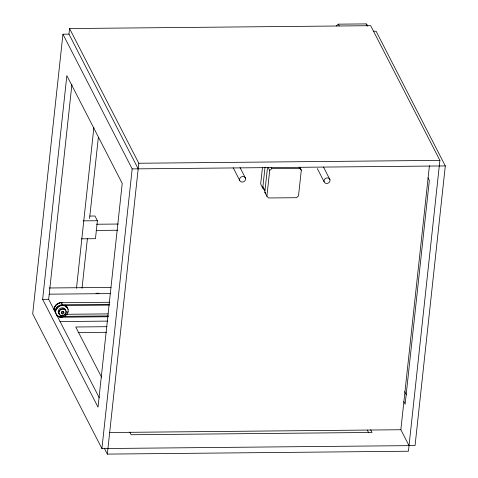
<?xml version="1.0" encoding="UTF-8"?>
<svg xmlns="http://www.w3.org/2000/svg" width="478" height="478" viewBox="0 0 478 478"><rect width="100%" height="100%" fill="white"/><g stroke="black" fill="none" stroke-linecap="round" stroke-linejoin="round"><path stroke-width="0.72" d="M138.196 168.842L68.969 34.147L62.947 34.207L32.695 313.867L101.916 448.561L415.053 445.58L445.305 165.92L376.084 31.225L373.408 31.249M68.969 34.147L69.573 28.555L370.665 25.687L439.891 160.381L408.427 451.232L107.335 454.1L104.264 448.131M42.644 299.371L66.842 75.638L122.225 183.397L98.02 407.131L42.644 299.371L48.66 299.312L99.287 397.815M48.66 299.312L71.903 84.475M76.48 288.288L93.867 127.524M82.025 288.324L87.402 238.624M89.565 218.595L98.313 137.736M89.774 216.062L94.985 216.014L97.41 220.728L95.463 238.695L81.326 238.827M101.916 448.561L132.173 168.901L62.947 34.207M107.335 454.1L138.799 163.249L69.573 28.555M409.031 445.639L400.845 429.716L429.429 165.651M262.44 167.784L260.659 184.006L262.733 188.087L264.424 189.814L263.832 188.649M262.733 188.087L265.015 167.27M299.837 167.222L301.319 170.132L298.493 195.944L296.42 197.707L268.57 197.97L266.879 196.243L264.806 192.168L267.477 167.748M266.879 196.243L269.706 170.437L268.224 167.521M65.988 306.84L65.241 305.113L66.376 307.354M336.249 25.937L338.316 24.163L366.166 23.9L367.863 25.633M269.706 170.437L271.779 168.674L299.628 168.405L301.319 170.132M109.767 302.251L60.377 302.753A6.985 6.083 -26.9 0 0 54.038 310.043M109.313 304.307L61.417 304.791A6.985 6.083 -26.9 0 0 55.072 312.086M61.477 305.591L62.248 305.556M138.799 163.249L439.891 160.381M132.173 168.901L445.305 165.92M83.274 220.86L97.41 220.728M96.634 224.242L118.293 224.039M96.054 230.444L117.713 230.235M49.18 287.983L111.033 287.398M96.054 293.277L99.036 293.253M49.348 294.173L110.46 293.594M62.994 305.55L109.223 305.107M66.454 314.291L108.207 313.891M63.012 316.37L108.5 315.94M108.41 316.741L60.545 317.231A6.985 6.083 -26.9 0 1 56.559 315.426M59.923 321.563L107.622 321.108M107.066 326.695L75.745 326.994L101.569 377.238M78.123 332.557L106.463 332.288M109.456 432.512L400.857 429.74M264.806 192.168L265.649 193.028M65.42 305.717L66.167 306.715M366.166 23.9L367.355 26.188M338.316 24.163L339.207 25.878M427.977 177.828L429.34 180.475L405.135 404.203L403.773 401.562M323.457 167.013L329.91 179.567A3.107 2.713 -27.2 0 1 326.343 183.456A3.107 2.713 -27.2 0 1 324.801 179.011A3.107 2.713 -27.2 0 1 329.91 179.567M317.332 168.579L324.126 181.789M404.699 391.584L406.396 394.894M240.046 167.581L245.477 178.151A3.107 2.713 -27.2 0 1 241.916 182.04A3.107 2.713 -27.2 0 1 240.368 177.601A3.107 2.713 -27.2 0 1 245.477 178.151M370.641 429.812L371.998 432.459L131.127 434.753L129.765 432.106M233.246 167.826L239.693 180.379M367.319 430.116L368.675 432.763M299.037 167.24L299.628 168.405M271.187 167.509L271.779 168.674M262.882 186.689L264.955 190.77M65.594 305.562L66.52 307.3M64.996 305.173L65.886 306.912M61.298 302.711L62.337 304.755M56.792 308.68A6.083 5.3 -26.9 0 1 58.567 306.792M54.193 309.541A6.507 5.664 -26.9 0 1 62.767 302.801M66.299 305.49A6.507 5.664 -26.9 0 1 66.777 306.894M62.851 311.507A1.004 0.878 -26.9 0 1 63.478 312.373M61.931 313.168A1.004 0.878 -26.9 0 1 62.349 311.513A0.884 0.771 -26.9 0 0 61.961 313M54.426 308.298A6.507 5.664 -26.9 0 1 59.642 303.112M66.442 305.771A6.507 5.664 -26.9 0 1 66.92 307.175M59.033 313.729A3.842 3.346 -26.9 0 1 60.401 308.292A3.842 3.346 -26.9 0 1 65.635 310.336M68.025 311.435A6.507 5.664 -26.9 0 1 67.727 312.439M66.938 313.855A6.507 5.664 -26.9 0 1 65.803 315.074M62.26 316.735A6.507 5.664 -26.9 0 1 58.549 316.311M58.083 316.078A6.507 5.664 -26.9 0 1 56.882 315.163M55.538 312.558A6.507 5.664 -26.9 0 1 60.784 305.352A6.507 5.664 -26.9 0 1 68.055 309.415M62.773 311.536A0.884 0.771 -26.9 0 1 63.257 311.901M61.238 315.576A3.669 3.191 -26.9 0 0 66.036 311.495A3.669 3.191 -26.9 0 0 60.246 310.079A3.669 3.191 -26.9 0 0 61.238 315.576M61.118 315.617A3.842 3.346 -26.9 0 0 66.149 311.345A3.842 3.346 -26.9 0 0 60.079 309.852A3.842 3.346 -26.9 0 0 61.118 315.617M59.684 316.926A6.507 5.664 -26.9 0 0 68.199 309.69A6.507 5.664 -26.9 0 0 57.928 307.175A6.507 5.664 -26.9 0 0 59.684 316.926M62.576 313.998A1.213 1.052 -26.9 0 0 64.016 312.522A1.213 1.052 -26.9 0 0 62.038 312.248A1.213 1.052 -26.9 0 0 62.576 313.998"/></g></svg>
